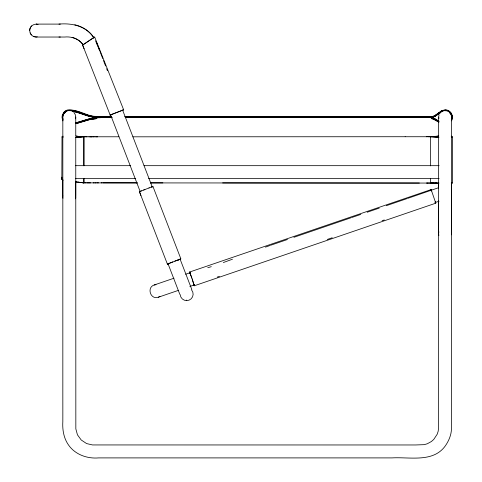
<?xml version="1.0" encoding="UTF-8"?>
<svg xmlns="http://www.w3.org/2000/svg" width="482" height="482" viewBox="0 0 482 482"><rect width="100%" height="100%" fill="white"/><g stroke="black" fill="none" stroke-linecap="round" stroke-linejoin="round"><path stroke-width="0.72" d="M75.554 181.816L83.904 182.925L83.88 178.424M83.88 165.796L83.88 136.834L76.011 137.545M83.904 182.925L83.904 178.605M83.91 165.657L83.916 136.876M186.673 300.479L186.673 300.021M432.095 183.07L430.486 183.064L430.528 178.575M430.534 165.874L430.516 136.737L436.969 137.177M438.644 183.72L438.566 428.064L438.168 431.282L437.186 434.246L433.758 439.439L431.396 441.524L427.257 443.783L424.226 444.651L415.502 444.97L92.454 444.94L86.585 443.573L81.205 439.976L77.445 434.818L75.837 428.884L75.758 137.527M451.568 183.72C451.399 265.486 451.827 347.263 451.435 429.034C451.309 434.421 449.308 439.578 446.489 444.115C434.686 463.31 410.483 456.797 392.029 457.9L98.665 457.9C87.284 458.888 75.3 454.677 68.577 445.091C63.745 438.301 62.329 429.836 62.829 421.66C62.859 408.609 62.811 395.565 62.835 382.521L62.829 120.675M63.04 180.304L61.835 179.575L61.847 177.165M61.835 179.575L62.015 136.816L63.112 136.141M431.203 189.781L435.782 203.187L194.27 285.784L191.999 278.5M431.288 118.554L431.336 117.789L432.746 117.994M451.514 117.909L451.315 115.234A6.224 6.212 1.2 0 0 450.055 112.872L449.423 112.228A6.67 6.658 -1.5 0 0 447.073 110.896L444.392 110.637L442.157 111.324L435.644 115.999L432.8 117.337L417.4 117.524M438.716 121.536L434.427 119.048L431.306 118.277L431.336 117.789L434.939 118.759M75.415 118.825L75.758 117.042L75.3 114.662L73.867 112.469M439.096 114.68L438.644 117.036L438.644 187.932M29.655 30.511C29.655 26.323 34.156 22.991 38.114 24.516M451.327 119.783L451.827 117.97A7.043 7.031 -0.3 0 0 451.634 115.168L449.646 111.993A6.977 6.971 -1.5 0 0 447.182 110.583C442.404 109.016 439.036 113.469 435.391 115.584A13.496 13.496 0 0 1 434.294 116.234L432.318 116.933L429.173 117.042L125.308 117.042M451.477 119.855L451.983 116.066L451.007 113.354M62.889 136.647L62.883 136.99M451.23 136.129L452.327 136.858A7.441 1.151 0 0 1 451.387 137.292M451.67 120.578L452.369 117.662L451.839 114.728A7.037 6.941 0 0 0 450.11 112.27M451.363 120.476L451.556 120.042A7.128 7.019 -0.6 0 0 451.712 115.349M63.383 113.342L62.039 117.042L62.461 119.988A7.32 7.212 -1.7 0 0 62.883 120.898M31.734 25.817C27.51 29.516 30.414 37.096 36.042 37.03L64.624 37.03C71.595 36.307 79.132 38.819 83.103 44.844M63.745 113.674L64.347 112.957A6.995 6.862 -0.7 0 1 65.853 111.794M93.122 38.15L93.713 37.542M93.845 37.867L94.677 37.042L123.657 109.812L122.639 110.251M94.056 37.638L94.448 37.253M93.713 37.542L83.338 44.693M185.648 274.228L189.836 272.8L191.246 276.361M437.174 114.27L441.717 110.999L445.29 110.101A6.971 6.959 -3 0 1 450.995 113.36M437.415 113.921L439.717 112.276M437.584 114.198L439.873 112.559M436.704 114.433L437.06 114.18M437.228 114.457L433.505 116.807M435.981 114.933L436.343 114.686M436.144 115.216L436.505 114.969M440.253 112.505L435.391 115.698M440.452 112.758L433.625 117.102L428.239 117.53M82.729 44.886L94.677 37.042M174.846 261.075L179.888 259.322M148.908 188.004L152.939 186.456L180.883 258.894L180.141 259.256M168.351 263.835L167.296 264.124L180.623 259.039M435.246 115.409L435.614 115.174M435.463 115.843L434.698 116.27M174.014 278.21L154.246 284.97C146.414 287.35 150.505 300.208 158.427 297.201L178.195 290.441M158.397 297.213L159.97 296.31M441.072 111.824L442.325 111.222M440.934 111.529L442.223 110.914M434.33 116.397L432.312 117.102L429.191 117.204L125.308 117.204M167.501 264.009L168.821 263.69M152.915 186.462L151.932 186.859M122.44 110.312L122.904 110.113L111.854 114.373M178.195 260.051L177.243 260.443M110.902 114.74L110.071 115.065L123.657 109.812M177.31 260.431L177.966 260.166M433.505 116.632L433.89 116.475M139.455 191.655L144.901 189.553M172.803 261.871L168.049 263.835L169.483 263.437M141.443 190.884L140.304 191.33M111.583 114.475L110.908 114.734M143.63 190.041L149.245 187.872M151.228 187.112L152.185 186.751M426.474 116.71L431.824 116.662L434.149 115.945A13.713 13.635 15.1 0 0 434.866 115.632M223.323 262.551L232.457 259.214M265.468 247.139L270.384 245.344M110.095 115.059L110.721 114.843M189.83 273.011L189.559 272.059L431.131 189.571M430.89 190.354L438.578 187.721M271.095 245.097L287.477 239.494M293.887 237.301L350.878 217.81M351.583 217.569L360.795 214.418M367.17 212.237L379.214 208.116M386.299 205.694L406.844 198.662M407.543 198.427L431.342 190.203L431.45 190.511M327.236 239.458L332.219 237.753M189.836 286.459L194.698 284.796M217.31 277.06L219.437 276.331M382.142 220.684L384.274 219.955M434.794 202.675L439.066 201.217M433.023 116.451L434.149 116.005A13.116 13.116 0 0 0 435.21 115.319L441.572 110.715L445.296 109.782A7.29 7.284 -3 0 1 451.26 113.18L452.303 115.999L451.779 119.97A7.091 7.085 1.3 0 1 451.309 120.868M81.88 121.115L89.23 118.873M82 121.591L82.868 121.307M83.627 120.892L84.428 120.633M83.428 121.127L84.549 120.759M80.169 121.663L81.024 121.392M79.41 122.41L80.277 122.139M78.452 122.193L79.313 121.934M86.82 120.054L87.965 119.717M86.856 119.873L87.664 119.632M207.754 267.703L211.327 266.673M78.542 122.669L75.927 123.374M76.716 122.675L77.584 122.44M77.518 122.283L89.652 118.741L96.792 117.789L96.792 118.584L89.785 119.542L77.71 123.073A49.513 48.995 -0.2 0 1 75.945 123.525M76.783 122.994L89.694 119.229L96.792 118.277M77.59 122.603L89.718 119.06L96.792 118.114M77.62 122.759L75.855 123.187M433.095 116.939L432.264 117.114M76.017 123.681L89.791 119.566L96.792 118.602M90.158 118.644L95.834 117.813M37.271 36.813L36.084 37.03L33.463 36.475M432.27 116.951L432.691 116.873M154.21 284.976L156.005 284.723M75.475 137.683L82.308 136.924M436.879 136.231L438.415 136.051M438.795 136.063L430.685 136.719M93.803 118.482L96.195 118.301M436.511 136.328L430.733 136.731L405.181 136.737M93.96 118.289L95.846 118.138M432.233 116.626L417.4 116.71M452.381 136.707L452.381 183.058L451.351 183.064M102.051 182.889L83.597 182.829L80.452 182.425M86.188 182.871L80.145 182.467M99.268 116.728L102.937 116.716M99.274 117.048L111.565 117.042M99.274 117.21L93.068 116.921M99.274 117.536L102.937 117.524M87.085 136.822L77.795 136.358M99.316 116.722L91.104 116.029M99.322 117.53L96.611 117.518M435.409 183.046L438.861 183.04M58.973 24.1C71.836 22.895 86.399 26.004 93.791 37.554M102.027 116.716C89.833 118.717 79.566 108.956 67.582 109.998A7.399 7.393 1.6 0 0 64.1 111.975L62.196 115.505L62.443 119.512A7.344 7.332 -2.7 0 0 62.853 120.434M102.033 117.524C90.188 119.367 80.229 110.655 68.667 110.637A6.055 6.043 -0.3 0 0 67.775 110.782A6.597 6.579 0 0 0 64.672 112.547L63.238 114.812L62.841 117.469A6.188 6.176 0.2 0 0 63.202 119.235M432.372 183.052L433.384 183.058M433.143 183.046L435.017 183.052M434.656 183.046L436.578 183.052M60.334 24.1L36.156 24.1L37.439 24.377M31.348 34.945L30.071 32.89M58.967 37.03L60.34 37.03M106.504 116.716L111.613 116.716M124.585 116.716L352.366 116.716M366.796 116.716L395.752 116.716M102.889 116.716L105.6 116.716M104.745 116.716L106.552 116.716M352.336 116.716L366.826 116.716M395.71 116.716L417.442 116.71M111.565 117.204L94.834 116.939L87.561 115.409M106.504 117.524L112.336 117.524M366.796 117.524L395.752 117.524M102.889 117.524L106.552 117.524M125.308 117.524L366.826 117.524M395.71 117.524L417.442 117.518M91.49 136.786L94.117 136.786M92.363 136.828L88.845 136.828M93.243 136.828L95.002 136.78M95.894 136.786L118.801 136.78M132.899 136.816L405.175 136.725M91.484 136.828L89.718 136.828M95.008 136.828L97.653 136.828M75.535 165.675L130.495 165.675M144.046 165.675L439.15 165.675M75.535 178.605L135.761 178.605M148.558 178.605L439.15 178.605M93.237 182.883L94.117 182.883M102.931 182.889L137.304 182.907M150.529 182.913L427.269 183.058M431.679 183.058L427.311 183.046M431.571 183.052L432.541 183.058M424.624 116.71L426.425 116.716M103.793 116.716L104.696 116.716M424.63 117.518L426.431 117.524M103.793 117.524L105.6 117.524M432.3 183.058L433.933 183.064M430.522 183.058L438.391 183.076M96.768 182.841L98.533 182.841M101.172 182.841L137.31 182.865M150.529 182.871L162.868 182.883M222.63 182.919L419.358 183.04M426.425 183.046L429.908 183.052M94.996 182.883L95.882 182.883M429.854 136.737L428.082 136.725M426.341 136.707L427.221 136.713M435.047 183.07L436.475 183.076M437.921 183.082L438.933 183.082M87.073 182.859L90.592 182.883M88.857 136.78L82 136.731L75.511 136.057M426.486 117.524L427.389 117.524M451.273 183.04L452.381 183.058M83.88 182.877L76.011 181.961M430.516 136.737L438.421 137.352M431.3 118.277L432.107 118.361M95.713 117.488C87.507 117.096 80.253 112.535 72.18 111.426M94.888 116.951L93.11 116.758M94.779 117.096L90.405 116.27M437.957 137.358L438.963 137.472M75.909 136.02L77.445 136.219M72.288 110.625L74.101 110.926M72.252 110.95L77.608 112.137L85.278 114.68M72.234 111.107L77.56 112.294L85.278 114.849M432.149 118.693L431.282 118.596L434.282 119.337L438.915 122.036M432.589 118.301L431.312 118.114L434.818 119.06L438.789 121.38M90.441 116.385L91.61 116.638M75.005 111.119L75.903 111.336M78.56 182.088L79.343 182.286M432.679 118.807L438.825 122.181M89.363 115.596L90.52 115.903M89.863 116.228L85.85 115.035M76.795 111.571L77.686 111.824M433.071 118.09L438.939 121.09M74.788 24.781C82.476 26.546 89.411 31.143 93.797 37.729M72.089 37.421C76.463 38.433 80.446 40.988 83.006 44.706M78.566 112.083L80.271 112.631M87.067 114.921L83.669 113.788M85.85 114.867L86.989 115.24M86.971 115.011L88.682 115.758M81.97 113.204L83.103 113.589M433.402 118.53L434.198 118.831M86.983 115.186C80.88 112.806 74.409 109.474 67.655 110.306A7.079 7.067 0.9 0 0 64.317 112.21L62.509 115.59L62.75 119.415A7.067 7.055 -1.6 0 0 62.937 119.861M433.589 118.747L434.053 118.927M85.29 114.571C79.681 112.589 73.818 109.637 67.697 110.462A6.917 6.905 0.6 0 0 64.775 111.999A6.513 6.501 -0.6 0 0 63.311 113.854L62.515 117.512A6.519 6.507 -0.4 0 0 62.907 119.361M435.095 118.891L438.108 120.723M434.975 119.193L436.855 120.283M434.951 119.349L436.867 120.5M194.27 285.784L193.722 284.573M438.819 121.795L437.307 120.789M438.891 121.639L438.331 121.265M437.59 120.765L437.963 121.018M451.309 136.406L451.526 136.858A6.658 1.145 0 0 1 451.363 137.008M63.003 179.943L62.642 179.575M450.869 113.625L450.58 113.24A7.091 6.989 -0.1 0 0 450.254 112.878M450.453 113.348L450.995 114.126M95.532 40.819L99.852 51.086M190.167 272.963L190.083 273.047M189.631 272.119L191.752 277.795M451.357 114.457L451.556 114.897M193.74 284.513L194.011 285.019L192.764 280.777M435.415 202.145L435.252 201.639M194.186 285.157L194.469 285.718L194.379 285.211M190.191 272.884L189.775 271.969L190.022 272.945M435.571 202.633L435.776 203.163M84.061 48.724L82.591 44.989L110.161 115.035M103.497 60.563L105.594 65.992M106.643 68.709L107.432 70.746M140.931 195.535L139.437 191.667L167.393 264.112M96.605 42.681L97.924 46.097M98.455 47.465L99.244 49.513M122.615 110.101L152.3 187.064M180.015 258.924L191.83 289.549M100.111 51.761L102.714 58.527M110.553 114.752L140.238 191.722M167.953 263.576L179.804 294.297M62.015 136.816L62.082 136.99A7.495 1.319 -0.1 0 0 63.064 137.478M431.089 189.456L431.619 191.017M191.42 276.837L192.011 278.542M430.932 189.878L430.818 189.547L430.998 190.071M192.288 279.355L192.577 280.205M62.359 117.12L62.365 118.066M451.568 120.898L451.568 232.258M438.644 200.934L438.644 232.258M75.758 117.042L75.758 135.436M75.758 181.334L75.758 195.71M62.829 180.666L62.829 195.71M75.505 195.324A6.465 6.465 0 0 1 75.505 198.879M62.937 198.277A6.465 6.465 0 0 1 62.937 195.927M451.465 232.475A6.465 6.465 0 0 1 451.465 234.824M438.891 235.427A6.465 6.465 0 0 1 438.891 231.872M77.536 122.356A48.531 48.061 0.7 0 1 75.782 122.783M77.602 122.651A48.784 48.302 0.4 0 1 75.837 123.079M64.04 112.589A7.477 7.344 -1.4 0 1 65.209 111.631M451.236 115.457A6.585 6.477 -0.9 0 1 451.459 116.313M449.875 113.186A6.543 6.429 0.3 0 1 450.441 113.879M64.606 113.15A6.67 6.537 0 0 1 65.654 112.288M435.005 115.927A13.96 13.858 7.5 0 1 434.644 116.12M64.245 112.842A7.158 7.025 -0.9 0 1 65.775 111.655M62.967 120.355A7.049 6.929 -1.3 0 1 62.781 119.916M191.589 289.935A6.483 6.483 0 0 1 189.113 300.141A6.483 6.483 0 0 1 180.184 294.616M438.873 118.247L438.644 117.06L438.873 118.229"/></g></svg>
